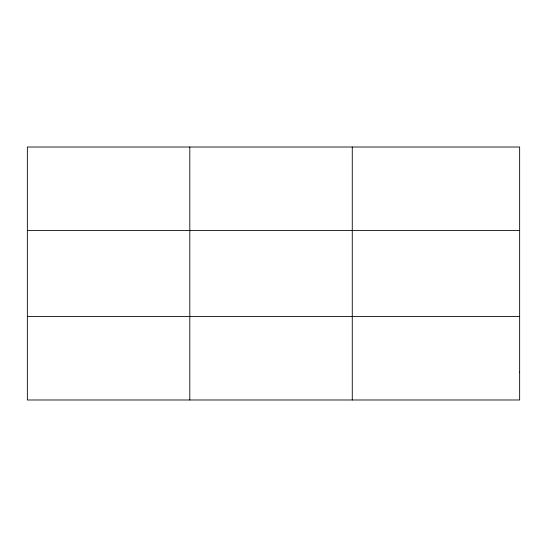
<?xml version="1.0" encoding="UTF-8"?>
<svg xmlns="http://www.w3.org/2000/svg" width="547" height="547" viewBox="0 0 547 547"><rect width="100%" height="100%" fill="white"/><g stroke="black" fill="none" stroke-linecap="round" stroke-linejoin="round"><path stroke-width="0.82" d="M189.809 147.013L189.809 399.987M352.268 147.013L352.268 399.987M27.35 230.492L519.65 230.492M27.35 316.508L519.65 316.508M519.65 372.158L519.65 399.987L27.35 399.987L27.35 147.013L519.65 147.013L519.65 372.158"/></g></svg>
